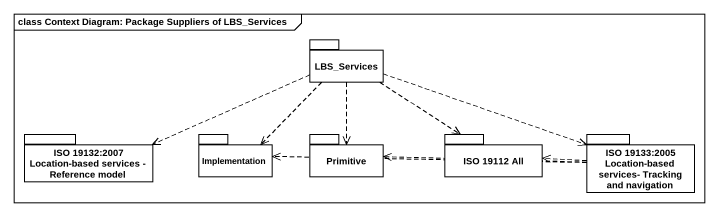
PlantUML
@startuml
mainframe class Context Diagram: Package Suppliers of LBS_Services
package LBS_Services {
}
package "ISO 19132:2007 Location-based services - Reference model" as ISO_19132_2007_Location {
}
package Implementation {
}
package Primitive {
}
package "ISO 19112 All" as ISO_19112_All {
}
package "ISO 19133:2005 Location-based services- Tracking and navigation" as ISO_19133_2005_Location {
}
LBS_Services .left.> ISO_19132_2007_Location
LBS_Services ..> Implementation
LBS_Services ..> Primitive
LBS_Services ..> ISO_19112_All
LBS_Services .right.> ISO_19133_2005_Location
ISO_19133_2005_Location .left.> Implementation
ISO_19133_2005_Location .left.> Primitive
ISO_19133_2005_Location .left.> ISO_19112_All
@enduml
